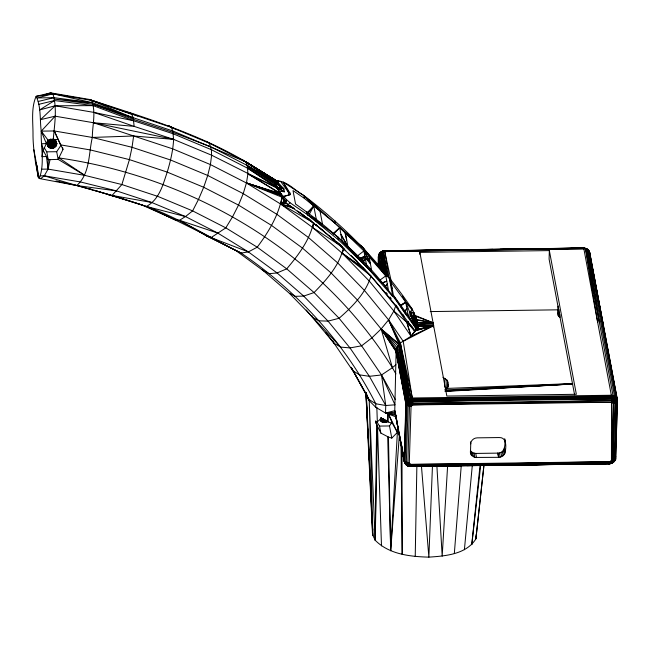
<?xml version="1.0" encoding="UTF-8"?>
<svg xmlns="http://www.w3.org/2000/svg" width="650" height="650" viewBox="0 0 650 650"><rect width="100%" height="100%" fill="white"/><g stroke="black" fill="none" stroke-linecap="round" stroke-linejoin="round"><path stroke-width="0.97" d="M380.372 268.101L378.324 257.148C378.3 253.776 381.127 250.835 384.516 250.754L583.546 248.032L587.519 249.299L589.802 252.793L617.337 399.36L615.721 457.356C615.81 460.761 612.909 463.661 609.538 463.783L410.516 466.505L406.559 465.189L404.251 461.711L394.769 410.686L396.159 349.269L398.873 343.923L411.044 336.204L415.147 330.558L417.942 329.111L418.015 325.902L433.615 325.658L415.699 330.696L418.632 329.298L416.796 319.524L412.238 309.148C382.85 265.46 345.841 227.248 303.859 195.52C295.36 191.027 288.519 182.122 278.476 181.058L277.908 181.626L245.7 161.769L209.365 143.203L171.364 127.367L91.414 100.352L52.886 93.779L36.124 96.338C41.251 106.868 39.731 119.706 41.242 131.138L47.889 139.912L53.227 139.839C54.462 124.654 57.428 108.672 52.886 93.779L50.749 92.861L36.124 96.338C30.867 108.209 33.134 122.509 33.004 135.216C33.085 149.346 35.709 163.174 38.196 177.011L39.252 178.514L76.724 185.534L116.626 190.921L151.686 202.467L185.486 216.564L217.783 233.074L248.373 251.908L277.071 272.951L303.696 296.083L328.055 321.124L349.993 347.921L369.379 376.309L385.751 405.511L385.515 413.059L395.85 416.796M615.16 454.366C617.021 458.51 614.201 463.677 609.538 463.783L410.654 466.212L409.289 464.417L409.289 462.971L411.068 406.421L411.166 404.804L412.677 401.676L412.596 400.197L403.219 341.299L388.586 319.873L364.455 290.436L337.667 262.884L308.425 237.477L276.876 214.329L243.23 193.627L207.716 175.459L170.576 159.998L132.031 147.298L92.324 137.442L54.267 130.959L41.242 131.138C40.601 146.737 45.012 163.654 39.252 178.514L33.857 149.793M500.061 249.283L583.546 248.032L583.838 248.69L611.512 396.191L611.447 461.646L609.538 463.783L513.988 465.034L555.62 464.425M610.886 462.881L611.284 463.409L614.803 460.622L615.656 458.112C618.044 461.858 600.608 467.399 613.283 462.321L612.763 461.63L613.316 402.033L611.707 398.946L412.596 400.197L409.711 400.636L407.802 401.635L406.965 405.145L405.186 461.695L405.827 464.474L407.664 465.863L410.516 466.505L611.227 463.401L615.656 458.112L617.5 400.814L589.964 254.248L589.062 251.014L587.519 249.299L583.692 248.129L384.67 250.859C375.806 251.095 378.276 262.868 380.38 268.068M35.425 159.274L35.401 162.126L36.286 162.719L36.181 165.279M483.966 465.27L475.889 538.874C466.261 554.426 445.396 556.01 428.862 557.139C410.142 556.644 388.984 554.32 375.204 540.256L376.626 424.613L375.586 421.086M43.331 95.217L50.749 92.861L89.099 99.401L91.414 100.352C96.379 111.873 92.284 125.385 92.324 137.442C88.522 153.554 90.252 173.786 76.724 185.534L55.981 180.944M415.228 556.514L416.861 466.586M365.877 392.527L372.434 532.707L372.962 535.576L375.204 540.256L377.479 426.514L375.7 421.135M587.519 249.299L589.241 251.436L616.777 398.003L614.827 460.582L612.763 461.63L410.776 465.489L408.338 465.489L405.827 464.474L612.097 462.694L614.193 461.614L615.802 400.79L612.999 395.419L585.528 248.332L384.67 250.859L379.275 253.89L378.398 256.401L378.072 265.224M351.683 368.184L366.308 394.233L368.924 400.368L375.7 407.217L385.515 413.059L396.638 415.415M375.7 407.217L375.806 403.772C344.874 342.948 297.489 291.249 241.101 253.069C209.406 237.697 179.766 218.246 146.396 206.456C112.775 194.846 78.195 186.461 44.289 175.801L40.641 175.849M47.889 139.912L46.402 143.642L41.722 143.707L43.16 150.321L48.222 159.689L58.142 159.372L62.969 149.484L54.267 130.959L60.483 144.861L90.464 149.971L129.415 159.616L167.229 172.104L203.694 187.273L238.518 205.091L271.529 225.412L302.494 248.105L331.191 273.041L357.451 300.064L381.127 328.965L396.159 349.269L406.973 401.31L412.726 403.301L611.764 402.22L613.356 403.658L616.038 402.87L617.435 401.562C618.069 398.027 614.746 395.119 611.382 395.249L412.352 397.979C409.199 398.027 406.014 400.416 405.86 403.715L404.081 460.265L405.015 463.499L406.559 465.189L408.533 466.188L408.598 465.652M352.414 256.888L370.988 275.99L395.614 306.053L393.859 311.041L388.586 319.873L400.311 342.672L410.719 398.198L408.111 405.722L406.331 462.272L406.502 464.084L407.664 465.863L410.516 466.505L410.873 464.401L409.289 462.971L405.186 461.695L404.081 460.265L394.769 410.686L385.515 413.059L395.582 413.847L394.948 412.246L385.515 413.059M565.305 248.625L583.546 248.032L586.414 248.649L586.983 249.421L614.51 395.98L613.389 396.606L611.512 396.191L412.596 400.197L411.019 401.164L409.492 406.161L407.834 464.441L408.972 466.18L410.654 466.212L609.684 463.483L609.895 461.671L611.577 460.192L614.258 459.42L614.827 460.582M415.163 330.85L418.632 329.298L433.615 325.658L403.219 341.299M419.786 254.256L419.851 252.379L549.347 250.599L576.347 394.29L446.843 396.069L419.851 252.379M433.249 327.048L433.339 324.22L417.739 324.464L413.579 317.964L415.854 320.393L417.739 324.464L433.079 322.79L414.562 315.217M445.039 378.381L444.771 386.872L446.68 388.57L446.948 380.079L442.951 377.293M447.639 387.595L447.817 381.932L446.948 380.079M448.297 386.685L447.817 381.932M471.193 454.829L470.478 452.067L470.754 443.869C470.681 440.464 474.004 437.856 477.246 437.848L499.111 437.556C506.716 437.149 506.277 446.729 505.212 451.791C504.928 455.081 501.694 457.405 498.517 457.332L474.914 457.446L471.193 454.829L470.405 450.621L472.631 452.676L475.743 453.432L497.729 453.123C505.253 453.302 505.391 444.007 504.709 438.685M549.347 250.599L549.087 259.074L574.584 394.786M558.139 306.272C558.691 309.871 556.124 314.99 559.869 317.509L559.967 314.494M558.098 315.421L558.383 306.174M558.781 316.493L559 309.465M589.867 257.278L589.802 252.793L589.062 251.014L585.528 248.332M613.356 403.658L611.577 460.192L612.763 461.63M613.048 459.891L614.827 403.349L614.071 399.856L613.267 398.393L611.626 397.467L412.482 398.921L410.629 399.384L409.175 398.799L398.71 344.126L381.127 328.965L371.971 337.797L361.611 345.816L349.993 347.921L340.616 347.076L334.149 343.379L306.28 310.034M614.803 460.622L614.819 460.192M432.486 465.27L428.862 557.139L421.395 465.449M387.554 421.72L381.501 418.567L377.325 421.688L375.505 422.151L380.851 433.095L387.709 436.67L390.699 550.704L397.386 432.404L392.389 423.369L387.554 421.72L387.928 413.993M415.147 330.558L417.942 329.111L418.088 326.414L433.615 325.658L411.044 336.204L393.859 311.041L369.387 281.174L342.233 253.248L312.553 227.459L280.548 203.986L246.431 182.983L210.421 164.572L172.737 148.874L93.47 122.728L55.128 116.188L40.511 119.665L55.128 105.787L93.161 105.625L133.705 120.794L173.249 133.811L211.356 149.687L247.756 168.309L276.039 186.071L282.254 197.811L285.724 202.979L311.049 221M447.436 249.974L384.516 250.754L381.68 251.453L385.011 273.26M447.598 466.164L442.187 556.148L436.849 465.27M391.105 280.694L384.516 250.754L380.786 252.135L379.275 253.89L382.224 270.181M413.733 321.1L413.311 316.526L413.904 312.91L409.825 311.74L416.764 328.104L418.632 329.298L415.699 330.696M399.433 434.249L390.699 550.704L388.448 437.06L387.709 436.67M454.326 553.605L461.224 465.944M413.701 321.124L413.855 319.402L410.369 314.6L408.233 315.575L405.982 314.584C389.22 289.835 370.427 266.476 347.937 246.618C331.752 230.977 313.974 216.913 295.547 204.035L293.02 190.596L304.395 198.372L335.368 223.527L363.334 248.056L385.791 275.876L389.204 277.493L390.877 281.913L393.396 295.336L405.982 314.584L415.838 328.299L415.512 330.931L414.099 330.826C383.004 285.001 343.809 245.115 299.301 212.233M464.401 549.689L472.339 465.091M448.354 384.8L448.175 386.669L446.924 388.416L444.698 389.927M372.434 532.707L372.816 528.938M480.066 465.148L471.77 544.668L480.716 465.091L466.627 465.238M476.377 534.162L475.889 538.874L483.957 464.929M151.686 202.467L112.06 195.431L146.396 206.456C159.323 199.526 162.866 184.966 167.229 172.104C170.43 161.436 173.046 150.532 173.623 139.376L134.152 126.376L133.185 117.918L131.918 114.367L89.099 99.401C141.229 116.439 194.236 132.121 242.068 159.656L276.201 182.301L280.67 186.794L280.93 188.224L283.863 188.947C282.783 187.184 273.666 183.901 277.006 181.366L283.863 188.947L284.408 191.815L211.624 155.204L173.623 139.376L133.632 135.996L132.031 147.298L129.415 159.616L121.891 184.543L112.06 195.431L76.724 185.534M56.111 141.115L56.704 143.959L56.322 142.017C59.183 148.289 47.385 150.971 47.231 144.154C47.312 138.799 56.664 138.287 56.704 143.959L56.062 140.985M91.414 100.352L133.185 117.918L92.625 102.757L54.267 99.109L92.893 104.187L172.729 130.942L245.7 161.769L247.211 165.433L247.959 173.786L246.431 182.983L243.23 193.627L238.518 205.091L232.602 216.726L225.802 227.857L211.079 237.616L163.418 214.143M612.999 395.419L611.512 396.191L412.482 398.921L410.719 398.198L399.49 343.387L388.586 319.873L381.127 328.965L396.004 351.154L406.12 402.261L411.166 404.804L611.756 400.571L614.071 399.856L614.51 395.98L617.435 401.562L615.778 396.849L588.242 250.283L603.005 324.716M378.885 255.702L379.275 253.89L380.786 252.2L378.584 255.694L380.868 268.474M343.371 247.666C339.552 265.517 326.454 279.825 314.056 292.557L303.696 296.083L295.295 296.327L289.396 293.312L262.161 269.685M278.525 191.132L284.408 191.815L281.206 189.662L277.371 188.5L280.816 193.57L281.946 197.153C278.574 215.727 268.352 232.261 257.229 247.195L248.373 251.908L241.101 253.069L206.31 235.698L179.481 220.301L175.11 219.797L142.423 205.189L94.478 190.263M50.017 159.664L48.067 169.097L44.289 175.801L40.909 178.49M388.448 437.06L391.779 438.108L397.386 432.404L398.214 428.561M332.954 233.61L339.666 227.671L363.334 248.056L365.154 257.644L370.37 263.575L363.894 250.941L335.368 223.527L303.859 195.52L283.238 182.171L290.038 193.164L290.298 194.594L283.424 196.519L282.254 197.811L280.548 203.986L285.724 202.979L286.504 199.591L280.816 193.57L247.959 173.786L281.206 189.662L280.93 188.224M312.626 222.268L280.548 203.986L286.504 199.591L289.981 202.719L307.458 214.671L337.894 236.957L388.318 289.307L385.791 275.876L369.111 256.856L363.334 248.056L345.41 233.179L347.937 246.618L340.925 234.39L347.466 246.179L366.933 267.207L392.795 296.636L393.396 295.336L408.233 315.575L415.667 327.389L416.764 328.104L415.139 320.938L413.579 317.964L416.504 321.417L417.942 329.111L414.993 329.469M235.974 250.632L263.697 270.969L269.23 273.683L277.071 272.951L286.723 268.832C298.163 255.385 309.749 240.183 313.495 222.763M408.533 466.188L406.559 465.189L404.251 461.711L406.12 402.261L396.159 349.269M342.542 247.122L312.553 227.459L313.771 222.991M278.728 188.37L280.67 186.794L276.209 182.357L245.7 161.769L276.746 181.659L278.476 181.058L278.517 181.992M395.866 373.88L392.405 367.697L381.127 328.965L395.98 351.382L405.86 403.715L406.965 405.145L409.492 406.161L411.068 406.421L412.742 404.942L611.764 402.22L613.267 398.393L615.778 396.849M614.071 399.856L615.258 399.254L616.72 400.335L616.038 402.87L614.656 401.391L615.258 399.254L616.761 398.434L617.256 400.01L613.316 402.033L611.764 402.22M398.71 344.126L407.851 399.701L406.217 404.463L408.947 402.082L409.727 404.202L408.111 405.722M312.553 227.459L314.007 223.194M378.398 256.401L379.243 253.955M344.118 248.357L342.233 253.248L370.988 275.99C365.763 293.28 352.381 306.702 339.081 318.273L328.055 321.124L319.134 320.84L312.926 317.509L289.396 293.312M407.802 401.635L409.175 398.799L398.873 343.923L388.586 319.873M613.754 461.386L613.291 462.353L612.43 462.296M382.842 251.087L384.516 250.754M309.424 213.988L313.787 206.009L303.859 195.52L304.395 198.372M613.283 462.321L613.901 461.24M395.379 399.661L381.517 374.969L361.611 345.816L339.081 318.273L314.056 292.557L286.723 268.832L257.229 247.195L225.802 227.857L192.619 210.876L157.918 196.43L121.891 184.543L84.784 175.37L58.142 159.372L56.696 151.702L60.873 145.47M391.779 438.108L389.496 425.953L391.576 422.841M280.67 186.794L276.185 182.39L275.031 183.836L276.185 183.722L280.67 186.794L278.054 187.688M405.015 463.499L406.331 462.272L407.834 464.441L406.965 465.148M92.893 104.187L133.437 119.356L172.981 132.373L210.819 146.819L247.211 165.433L276.185 182.39L275.519 183.202L276.039 186.071M307.556 213.598L313.787 206.009L316.306 219.44L307.458 214.671L306.922 211.811M362.838 262.137L365.422 259.082L362.798 261.974M275.714 187.679L276.713 186.518L281.206 189.662L277.347 188.394M275.121 183.625L276.185 182.39L245.7 161.769L277.908 181.626L278.476 181.058L278.411 181.935L242.068 159.656L277.786 181.634L278.476 181.058L276.924 181.634M290.038 193.164L288.299 191.986L280.572 181.326L277.006 181.366L276.201 182.301L283.863 188.947M395.614 306.053L406.851 322.538L411.044 336.204L415.423 330.769M284.692 201.63L286.504 199.591L285.586 202.768L280.548 203.986L293.816 208.422M408.338 465.489L409.289 464.417M276.185 182.39L276.185 183.722L275.186 184.844L276.681 187.2M406.12 402.261L408.606 400.173L412.677 401.676L611.707 398.946L613.267 398.393M385.32 286.252L387.327 284.026L385.304 286.13M284.359 201.256L280.548 203.986L291.801 206.862L287.942 204.969L289.981 202.719M333.661 234.154L339.666 227.671L342.192 241.109L366.933 267.207L371.637 270.294L369.111 256.856M55.128 116.188L41.242 131.138L46.402 143.642L43.16 150.321L41.933 156.634L46.451 156.577L48.067 169.097L84.784 175.37L58.955 157.926C192.66 177.206 320.377 251.826 392.405 367.697L381.517 374.969L369.379 376.309L359.604 374.863L352.852 370.784L334.149 343.379L325.642 332.28M415.634 330.46L433.615 325.658L418.072 326.324M404.958 310.976L406.973 308.839L404.852 311.001M406.965 405.145L408.403 403.634M407.834 464.441L409.289 462.971M306.808 213.021L313.787 206.009M361.303 259.48L364.886 256.23L370.37 263.575L363.334 248.056L344.947 232.741L346.669 239.899M392.405 367.697L395.931 364.731M408.972 466.18L410.873 464.401L609.895 461.671L611.227 463.401M409.492 406.161L411.166 404.804M217.783 233.074L179.481 220.301L185.486 216.564L192.619 210.876L198.543 199.322L203.694 187.273L207.716 175.459L210.421 164.572L211.624 155.204L211.356 149.687L209.365 143.203L206.034 141.245M357.557 255.856L363.894 250.941M362.042 260.057L365.154 257.644L366.933 267.207L338.431 239.818L307.458 214.671L322.554 224.543L320.027 211.112L303.859 195.52M401.026 305.671L405.714 302.136L402.382 295.441M380.079 279.996L385.791 275.876M400.847 305.638L405.714 302.136L412.238 309.148M416.081 329.014L417.942 329.111L433.615 325.658M410.256 313.414L409.825 311.74L412.409 310.066L405.714 302.136L390.877 281.913M93.161 105.625L54.535 100.547L39.569 109.956L55.128 105.787L93.665 112.353L133.705 120.794M400.498 305.248L405.714 302.136L410.093 313.162M406.851 322.538L408.184 321.75L410.345 325.739L413.132 328.681L409.191 324.334L393.859 311.041M585.739 249.039L586.414 248.649L588.226 250.047L586.414 248.649L583.546 248.032M380.055 419.063C380.64 422.435 385.141 423.524 387.652 421.541M410.898 325.431L410.345 325.739L410.126 324.374M613.389 396.606L611.626 397.467L412.677 401.676L412.742 404.942L411.019 401.164M359.661 258.724L364.886 256.23L359.279 258.562M409.727 404.202L411.799 403.276M382.314 283.108L386.783 281.158L382.224 282.864M414.229 330.785L415.106 329.924M415.431 330.468L417.105 329.883M290.298 194.594L283.424 196.519L284.334 201.11M38.204 101.457L54.007 97.679L92.625 102.757L52.886 93.779L37.318 97.947L54.007 97.679M38.748 104.333L54.535 100.547M588.884 252.818L589.615 253.5L589.062 251.014M382.769 251.111L383.183 251.631L583.692 248.129M53.227 139.839L57.769 139.393M385.751 405.511L394.956 404.82L381.517 374.969L385.751 405.511L375.806 403.772L368.956 399.498L351.098 367.315M277.826 181.561L277.006 181.366M445.071 391.446L572.601 383.996M445.25 391.129L572.626 383.955M445.689 390.877L572.683 383.923M445.705 389.878L572.691 383.784M446.924 388.416L572.577 383.589M92.324 137.442L133.632 135.996M420.412 466.188L444.535 465.717M466.643 465.294L478.741 465.083M489.864 249.925L492.887 249.868M527.085 249.283L540.158 249.056M410.654 466.212L609.806 462.759L410.776 465.489L609.684 463.483M281.946 197.153L246.431 182.983L280.816 193.57L282.254 197.811L283.879 198.811L284.505 201.378M493.025 249.389L457.819 249.917M597.61 321.969L585.488 248.852L384.377 251.038L398.458 250.827M414.562 250.583L445.746 250.104M514.15 464.539L522.242 464.417M561.697 463.816L564.736 463.767M561.706 464.336L600.259 463.783L561.665 464.303M44.119 147.591L46.751 151.832L56.696 151.702M41.852 169.179L48.067 169.097L48.222 159.689L46.751 151.832M384.377 251.038L398.596 250.843M418.901 250.567L445.307 250.209M465.611 249.925L493.033 249.551M513.337 249.275L540.759 248.893M561.064 248.617L585.081 248.316M583.838 248.69L384.816 251.42L389.033 278.102M430.243 311.577L558.447 309.822M412.726 403.301L611.756 400.571M376.911 421.842L379.535 426.091L389.496 425.953M460.663 465.725L420.428 466.245L458.087 465.725M466.7 465.644L509.966 465.083M467.228 465.595L505.814 465.067M514.954 464.945L552.524 464.433M451.498 249.925L493.106 249.413M504.262 249.275L540.792 248.828M558.041 248.617L583.408 248.316M514.849 464.677L537.981 464.425M562.12 464.165L598.325 463.767M417.365 322.546L433.079 322.79L415.163 316.062M409.825 311.74L410.873 314.267L410.621 312.845L413.904 312.91L416.504 321.417L415.594 316.599L417.357 322.465L433.079 322.79L416.796 319.524M416.902 320.109L433.079 322.79L417.471 323.034L415.594 316.599M44.289 175.801L80.502 181.968L116.626 190.921M287.942 204.969L291.801 206.862M417.942 329.111L413.904 312.91L410.158 312.203L410.702 315.071L416.764 328.104L416.398 323.261L413.717 318.679L414.359 319.451L415.773 322.091L413.855 319.402L416.764 328.104L410.369 314.6L415.838 328.299L408.233 315.575L405.714 302.136M125.328 111.897L129.252 112.669L137.564 116.001M413.904 312.91L409.979 311.984L410.524 314.852L416.764 328.104M108.582 194.854L116.447 196.852M118.414 197.356L121.363 198.104M185.486 216.564L146.396 206.456L175.11 219.797M89.781 188.736L92.601 189.654M93.665 112.353L134.152 126.376L93.47 122.728L173.623 139.376L172.729 130.942L171.364 127.367L168.374 125.548L175.524 129.139M199.322 231.611L206.31 235.698L211.989 237.811M247.756 168.309L277.266 188.159L281.206 189.662M211.079 237.616L248.373 251.908M410.629 399.384L412.596 400.197L611.626 397.467L614.437 397.824L616.176 398.775M612.674 400.522L614.656 401.391M410.499 324.992L409.191 324.334L411.101 325.869M206.31 235.698L241.101 253.069M39.553 177.751L38.196 177.011L36.822 165.588L37.343 171.486M405.389 463.45L404.438 461.004L404.625 462.516L406.502 464.084M277.672 181.537L276.169 180.659L277.623 181.634M247.959 173.786L280.077 193.578M247.211 165.433L275.519 183.202L247.488 166.871L275.771 184.632M410.719 398.198L398.873 343.923L381.127 328.965L396.727 347.344L407.851 399.701L408.606 400.173M285.724 202.979L288.502 204.758M277.713 181.724L276.169 180.659L277.826 181.797M363.472 268.255L342.233 253.248L364.845 269.661M292.598 207.456L294.198 208.634M297.383 210.99L317.411 226.184M299.447 212.249L311.155 221.008M615.331 397.345L616.761 398.434M342.599 247.024L315.559 224.477L317.135 225.656M345.759 250.705L336.156 241.873L341.933 246.504M336.156 241.873L341.217 246.001M315.543 224.453L323.221 230.742M329.363 235.771L330.899 237.031M333.206 238.916L334.742 240.175L333.32 238.908M415.854 320.393L410.621 312.845M613.316 402.033L614.827 403.349M336.221 241.426L341.226 245.797M308.644 218.489L310.026 219.716M350.927 255.458L356.834 260.894M413.132 328.811L407.038 322.701L411.044 336.204M381.127 328.965L397.662 345.54L407.851 399.701M413.075 328.664L408.208 323.554L408.184 321.75L409.102 324.277M340.616 347.076L312.926 317.509L312.106 315.827M386.035 292.5L387.359 294.003M405.819 464.238L404.828 463.068L403.666 457.088M415.098 321.23L413.855 319.402L416.764 322.855L413.311 316.526M588.681 251.087L589.802 252.793M612.389 463.06L611.447 461.646M390 297.017L391.17 298.61M395.866 304.996L398.214 308.189M402.902 314.567L404.081 316.168M412.076 327.023L413.246 328.616M413.855 319.402L415.773 322.091M413.717 318.679L414.749 320.19M411.954 326.974L413.002 328.51L411.962 327.023M417.032 324.293L413.579 317.964M351.658 368.184L368.956 399.498M283.238 182.171L288.299 191.986L288.836 194.846M332.857 340.811L334.149 343.379M397.386 432.404L388.399 413.904L392.389 423.369M368.802 399.514L366.031 392.795M413.969 318.703L415.082 321.141M366.308 394.233L368.924 400.368L366.364 394.387L372.962 535.576L369.208 400.368L375.204 540.256M279.362 192.449L278.777 190.84L278.785 191.539M276.713 186.518L277.266 188.159M410.312 402.642L409.175 398.799M392.137 288.616L389.204 277.493L392.795 296.636M276.185 183.722L276.981 187.135M54.689 140.343L56.014 146.088L54.795 140.246M55.477 140.294L56.526 145.056L55.729 141.164M400.384 343.062L412.352 397.979M380.616 419.087L381.006 421.054L380.729 418.088M394.948 412.246L403.276 455.098M47.621 142.374L48.547 147.127L47.783 141.383L48.547 147.127L47.604 142.139M589.241 251.436L603.566 326.081M56.322 141.984L56.704 143.959M47.084 142.456L47.816 146.258L47.206 142.439M504.863 439.53L505.497 442.894M504.424 447.582L505.212 451.791M504.108 449.044L504.896 453.245M503.392 450.393L504.181 454.594M502.296 451.547L503.092 455.756M500.931 452.424L501.727 456.633M499.379 452.961L500.167 457.169M497.941 453.131L498.729 457.332M497.729 453.123L498.517 457.332M475.743 453.432L476.531 457.641M474.126 453.237L474.914 457.446M472.631 452.676L473.427 456.885M470.421 441.902L470.754 443.869M471.364 451.791L472.152 455.999M470.308 451.766L470.624 453.448M415.147 328.965L415.512 330.931M386.937 275.381L383.183 251.631L387.822 276.242M385.759 274.162L381.639 252.241L385.686 274.178M384.02 272.838L380.323 253.134L383.264 271.042M396.727 347.344L406.786 400.879M378.584 255.694L380.981 268.45M396.004 351.154L405.86 403.715M395.761 414.83L396.134 416.796M396.508 418.762L397.426 423.686M397.8 425.661L398.726 430.584M399.092 432.551L400.018 437.474M400.392 439.441L401.318 444.364M401.684 446.331L403.902 458.152M386.238 420.225L386.596 422.142M384.865 419.608L385.401 422.484L385.247 420.509M383.443 418.698L384.166 422.532L384.036 419.64M382.241 418.462L382.964 422.305L382.777 418.567M381.176 417.958L381.891 421.793L381.648 418.186M380.648 419.136L381.006 421.054L380.656 418.031M379.535 426.091L380.851 433.095M334.831 220.667L335.368 223.527M337.894 236.957L338.431 239.818M62.619 147.631L62.969 149.484M55.055 139.791L56.176 145.771M53.747 139.011L55.25 146.989M52.748 139.701L54.251 147.68L53.308 139.847M51.407 139.149L53.097 148.127L52.122 139.441M50.367 140.319L51.87 148.298L50.871 139.222M49.148 140.189L50.643 148.168L49.758 140.254M48.392 141.789L49.514 147.769L48.701 140.969M47.06 142.269L47.816 146.258M394.769 410.686L404.251 461.711M383.183 251.631L387.416 276.388M586.983 249.421L599.235 322.14M47.71 142.204L48.547 147.127M52.821 139.116L54.251 147.68L53.219 139.904M48.36 140.855L49.514 147.769L48.563 140.92M406.973 401.31L407.282 403.203M51.699 139.604L53.097 148.127L52 139.482M49.351 140.213L50.643 148.168L49.627 140.237M380.559 418.251L381.006 421.054L380.624 418.308M50.416 139.287L51.87 148.298L50.741 139.238M381.306 418.015L381.891 421.793L381.542 418.129M384.963 419.575L385.401 422.484M382.411 418.503L382.964 422.305L382.663 418.543M52.975 139.011L54.251 147.68M49.473 140.229L50.643 148.168M383.614 418.689L384.166 422.532L383.947 419.64M51.894 139.547L53.097 148.127M50.611 139.279L51.87 148.298M381.461 418.096L381.891 421.793M589.452 252.021L589.615 253.5M365.885 392.527L366.933 412.742M367.039 414.765L367.559 424.872M367.77 428.919L368.241 438.019M368.452 442.065L368.867 450.149M369.184 456.219L369.501 462.28M369.915 470.364L370.183 475.426M370.598 483.511L370.809 487.557M371.386 498.672L371.491 500.695M366.096 392.949L372.694 534.137M376.829 407.201L377.325 421.688M377.479 426.514L381.485 545.903M387.993 414.026L388.148 422.037M400.993 442.268L402.204 554.312L401.984 445.827M280.816 193.57L280.288 194.139L246.431 182.983L281.036 195.487L280.816 193.57L280.231 193.993L246.431 182.983L280.898 195.236L280.816 193.57M277.412 181.594L245.7 161.769L277.331 181.61M404.828 463.068L404.276 460.119L404.828 463.068"/></g></svg>
